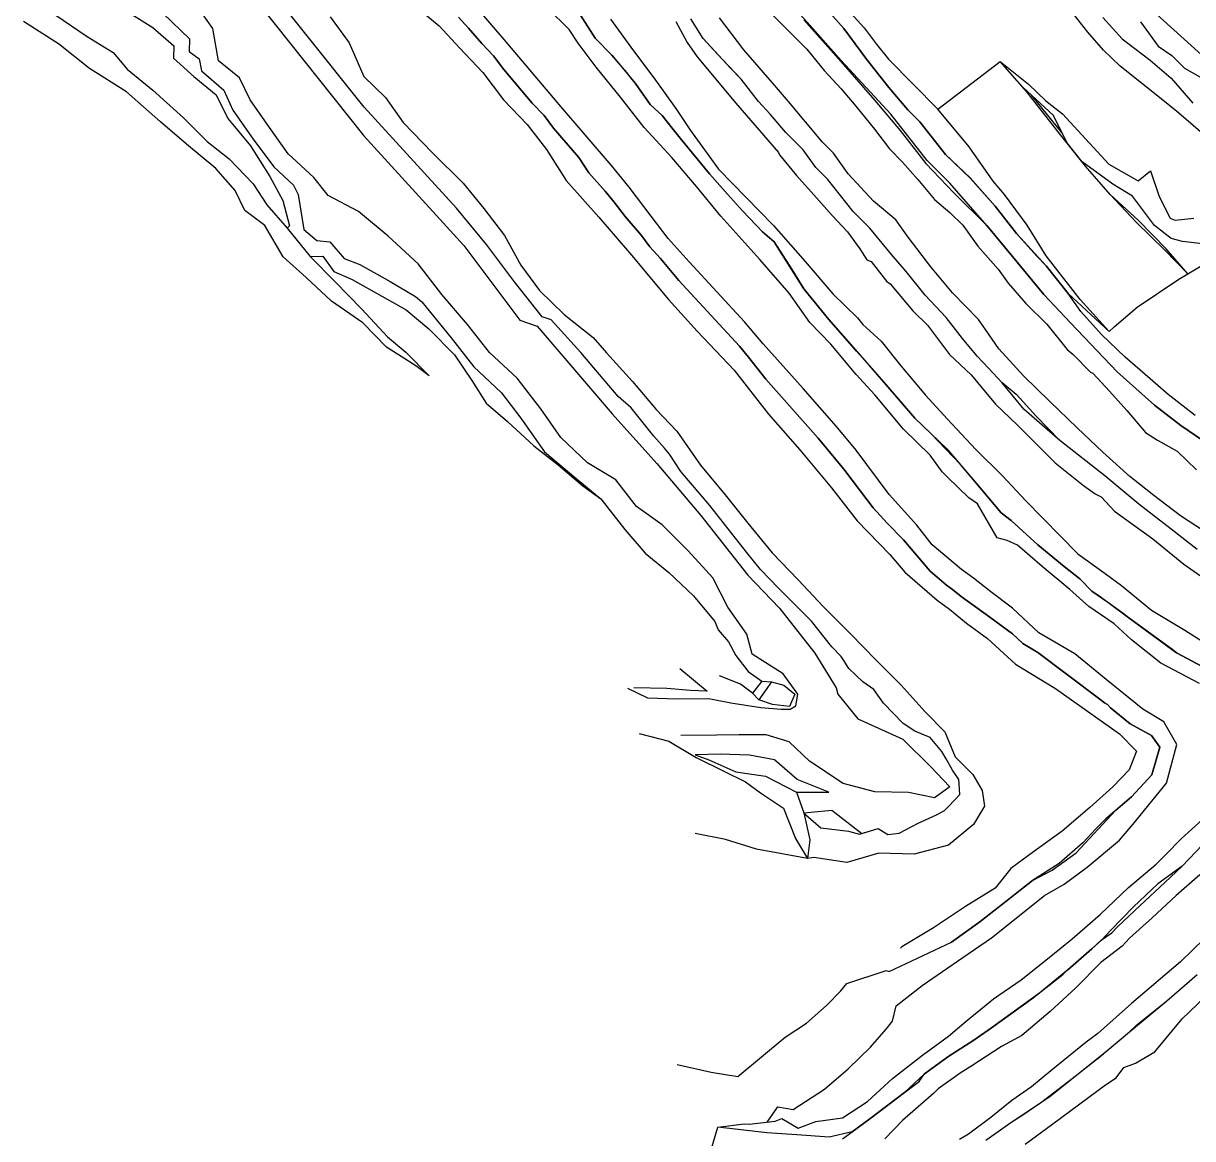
# Model space of a CAD drawing. Extents: x 102606 to 105048, y 81391 to 83586.
# Drawn here: x 102862.2 to 103200.1, y 82641.9 to 82964 of the extents above; entities that cross this region are included whole.
import ezdxf

# ---------------------------------------------------------------- set-up
doc = ezdxf.new("R2010")
doc.units = 0

msp = doc.modelspace()

# ---------------------------------------------------------------- linework, layer by layer
at = {"layer": 'BLG$400$FAKT', "color": 40}
for points in [[(103187.685584, 82968.377931, 0), (103203.571998, 82954.055149, 0)], [(103184.976, 82964.404, 0), (103190.129, 82957.447, 0), (103194.061, 82954.71, 0), (103197.699, 82951.027, 0), (103202.163, 82948.561, 0)]]:
    msp.add_polyline3d(points, dxfattribs=at)
at = {"layer": 'BLG$410$FAKT', "color": 3}
for points in [[(103203.034, 82932.056, 0), (103197.422825, 82936.866821, 0), (103195.473543, 82938.498668, 0), (103191.456, 82941.853, 0), (103184.82, 82947.142, 0), (103179.145, 82951.659, 0), (103174.286, 82956.309, 0), (103169.780674, 82961.450821, 0), (103164.462766, 82968.167593, 0)], [(103174.08564, 82965.702891, 0), (103179.646547, 82959.567278, 0), (103187.745115, 82953.335413, 0), (103193.884804, 82948.191557, 0), (103200.092264, 82940.979002, 0)]]:
    msp.add_polyline3d(points, dxfattribs=at)
at = {"layer": 'BLG$420$FAKT', "color": 5}
for points in [[(103088.445537, 82974.746865, 0), (103099.232428, 82962.563457, 0), (103105.807913, 82953.653981, 0), (103112.27103, 82945.512326, 0), (103117.802229, 82939.039132, 0), (103121.203012, 82935.599958, 0), (103128.655405, 82926.115371, 0), (103135.816877, 82919.276158, 0), (103142.990242, 82911.193631, 0), (103149.117645, 82903.297169, 0), (103155.071362, 82896.712796, 0), (103157.731986, 82894.00692, 0), (103164.062386, 82885.953101, 0), (103175.895294, 82875.031612, 0), (103175.909354, 82875.044397, 0), (103177.389, 82876.39, 0), (103184.029, 82882.029, 0), (103196.028, 82890.088, 0), (103198.702653, 82891.692225, 0), (103206.405, 82896.312, 0)], [(103098.426698, 82970.096887, 0), (103105.123536, 82962.697605, 0), (103108.621402, 82958.06376, 0), (103112.21627, 82953.710716, 0), (103126.470551, 82939.181464, 0), (103144.468, 82952.99, 0), (103152.604491, 82946.40533, 0), (103157.605144, 82941.645135, 0), (103162.443738, 82937.913271, 0), (103175.812437, 82923.337781, 0), (103184.277341, 82918.492957, 0), (103187.837355, 82921.395442, 0), (103190.353028, 82913.951969, 0), (103193.593062, 82907.773437, 0), (103195.043, 82907.151, 0), (103200.370014, 82907.738986, 0)], [(103198.702653, 82891.692225, 0), (103192.041203, 82898.507848, 0), (103183.707914, 82906.559063, 0), (103176.24172, 82914.581916, 0), (103169.120896, 82922.784246, 0), (103161.870111, 82931.826109, 0), (103152.154205, 82944.218588, 0), (103144.468, 82952.99, 0)], [(103209.235346, 82896.067956, 0), (103207.868, 82897.188, 0), (103202.944, 82900.306, 0), (103197.148, 82900.994, 0), (103193.806, 82901.824, 0), (103189.018, 82905.578, 0), (103182.657, 82914.114, 0), (103176.964, 82917.566, 0), (103168.133663, 82924.015343, 0), (103163.656928, 82929.597915, 0), (103159.889987, 82937.434882, 0), (103150.95359, 82945.588717, 0)], [(103162.270923, 82932.481442, 0), (103153.569263, 82943.202099, 0)], [(103175.909354, 82875.044397, 0), (103167.526933, 82884.26184, 0), (103157.718095, 82896.820259, 0), (103152.195248, 82905.709696, 0), (103145.656669, 82914.580145, 0), (103142.442161, 82918.466653, 0), (103135.509942, 82928.367398, 0), (103126.470551, 82939.181464, 0)], [(103198.702653, 82891.692225, 0), (103192.378939, 82898.847043, 0), (103184.309071, 82907.149077, 0), (103176.24172, 82914.581916, 0)]]:
    msp.add_polyline3d(points, dxfattribs=at)
at = {"layer": 'BLG$430$FAKT', "color": 6}
for points in [[(103210.897, 82838.127, 0), (103196.626, 82847.81, 0), (103189.017, 82853.725, 0), (103178.265, 82863.364, 0), (103164.747, 82877.479, 0), (103157.105, 82885.728, 0), (103147.995, 82896.668, 0), (103140.566, 82905.596, 0), (103129.854, 82917.804, 0), (103123.335, 82924.436, 0), (103112.817, 82937.799, 0), (103098.515222, 82953.29837, 0), (103089.495704, 82963.374288, 0), (103078.929394, 82975.175444, 0)], [(103200.757903, 82850.782158, 0), (103192.965816, 82856.844125, 0), (103187.744629, 82861.341486, 0), (103180.513227, 82867.570383, 0), (103173.759505, 82874.092716, 0), (103167.790621, 82880.78246, 0), (103164.062386, 82885.953101, 0), (103157.731986, 82894.00692, 0), (103149.117645, 82903.297169, 0), (103142.990242, 82911.193631, 0), (103135.751298, 82919.350048, 0), (103128.655405, 82926.115371, 0), (103121.203012, 82935.599958, 0), (103117.802229, 82939.039132, 0), (103112.27103, 82945.512326, 0), (103105.807913, 82953.653981, 0), (103099.232428, 82962.563457, 0), (103088.445537, 82974.746865, 0)]]:
    msp.add_polyline3d(points, dxfattribs=at)
at = {"layer": 'BLG$440$FAKT', "color": 32}
for points in [[(103075.38, 82969.7, 0), (103081.72, 82963.34, 0), (103088.6, 82956.52, 0), (103093.61, 82950.41, 0), (103098.46, 82945.05, 0), (103102.73, 82940.12, 0), (103108.13, 82933.42, 0), (103112.43, 82927.77, 0), (103116.2, 82923.88, 0), (103120.64, 82918.89, 0), (103125.51, 82913.12, 0), (103129.91, 82909.38, 0), (103133.62, 82905.68, 0), (103138.02, 82899.66, 0), (103143.89, 82893, 0), (103146.76, 82889, 0), (103151.86, 82883.1, 0), (103157.95, 82877.1, 0), (103163.81, 82869.79, 0), (103165.57, 82868.37, 0), (103170.55, 82863.27, 0), (103171.17, 82862.92, 0), (103176.03, 82857.75, 0), (103181.07, 82852.17, 0), (103186.45, 82845.87, 0), (103189.89, 82843.61, 0), (103195.62, 82840.46, 0), (103201.177, 82835.059, 0)], [(103087.688534, 82965.015014, 0), (103097.733612, 82953.786975, 0), (103108.225062, 82941.757836, 0), (103115.534029, 82933.076573, 0), (103122.933605, 82923.489383, 0), (103131.007247, 82915.074319, 0), (103140.566, 82905.596, 0), (103147.995, 82896.668, 0), (103157.105, 82885.728, 0), (103164.747, 82877.479, 0), (103178.265, 82863.364, 0), (103189.017, 82853.725, 0), (103196.626, 82847.81, 0), (103210.897, 82838.127, 0)]]:
    msp.add_polyline3d(points, dxfattribs=at)
at = {"layer": 'BLG$450$FAKT', "color": 40}
for points in [[(103205.369693, 82815.950359, 0), (103196.57312, 82821.778302, 0), (103188.827502, 82827.623426, 0), (103181.866374, 82833.159362, 0), (103174.132843, 82840.167121, 0), (103166.660563, 82847.149596, 0), (103158.670471, 82854.894502, 0), (103151.250435, 82862.067838, 0), (103144.005726, 82869.962714, 0), (103140.169955, 82875.577669, 0), (103138.166063, 82878.511046, 0), (103130.692332, 82886.136123, 0), (103124.420037, 82893.718627, 0), (103117.883737, 82902.278831, 0), (103114.324633, 82907.289257, 0), (103107.804227, 82912.691205, 0), (103100.49267, 82920.582993, 0), (103096.25998, 82926.539338, 0), (103093.141838, 82929.703858, 0), (103083.267362, 82941.393546, 0), (103079.187527, 82946.135069, 0), (103070.375827, 82956.336243, 0), (103063.343688, 82965.620457, 0)], [(103201.365, 82812.05, 0), (103193.878, 82817.854, 0), (103184.492, 82825.141, 0), (103174.649, 82833.268, 0), (103161.695, 82843.557, 0), (103154.858, 82850.562, 0), (103149.13, 82856.794, 0), (103149.101998, 82856.817404, 0), (103145.062, 82860.194, 0), (103141.098, 82864.411, 0), (103137.789, 82867.84, 0), (103133.569, 82872.973, 0), (103128.844054, 82879.002884, 0), (103122.81, 82885.513, 0), (103117.268, 82892.3, 0), (103113.027, 82897.192, 0), (103106.743, 82904.863, 0), (103101.944, 82909.697, 0), (103094.605, 82918.943, 0), (103091.135, 82922.361, 0), (103087.532, 82927.464, 0), (103082.522, 82932.481, 0), (103077.961, 82937.799, 0), (103074.618, 82941.391, 0), (103069.575, 82947.881, 0), (103066.5162, 82951.103674, 0), (103064.162, 82953.584, 0), (103061.643237, 82956.336143, 0), (103058.647, 82959.61, 0), (103055.059, 82965.305, 0)], [(103140.3143, 82641.418292, 0), (103147.830323, 82646.709625, 0), (103149.183322, 82647.603466, 0), (103149.185442, 82647.604867, 0), (103150.373891, 82648.389999, 0), (103156.525755, 82652.494902, 0), (103166.136631, 82659.907227, 0), (103174.293504, 82666.347663, 0), (103174.680228, 82666.700406, 0), (103181.793488, 82672.725743, 0), (103192.626715, 82681.652402, 0), (103201.36683, 82689.269309, 0)], [(103151.706528, 82640.276382, 0), (103159.697168, 82646.119967, 0), (103174.907661, 82657.369918, 0), (103177.913109, 82659.428849, 0), (103180.173096, 82662.40044, 0), (103183.564883, 82663.674044, 0), (103189.114026, 82666.897046, 0), (103197.057295, 82676.432926, 0), (103205.786625, 82684.829881, 0)]]:
    msp.add_polyline3d(points, dxfattribs=at)
at = {"layer": 'BLG$460$FAKT', "color": 3}
for points in [[(103050.671289, 82964.555043, 0), (103054.00038, 82958.477617, 0), (103056.912, 82954.344, 0), (103068.087, 82940.93, 0), (103080.374, 82926.702, 0), (103080.69, 82926.02, 0), (103085.61, 82920.09, 0), (103089.81, 82915.3, 0), (103095.85, 82908.48, 0), (103100.34, 82903.78, 0), (103103.922, 82898.891, 0), (103105.94, 82895.655, 0), (103107.16, 82895.18, 0), (103111.59, 82889.55, 0), (103112.686, 82888.77, 0), (103119.211, 82880.942, 0), (103123.477, 82876.783, 0), (103129.75, 82868.339, 0), (103136.091, 82862.524, 0), (103137.86, 82860.25, 0), (103143.08, 82854.05, 0), (103149.43, 82847.94, 0), (103160.304712, 82837.045484, 0), (103168.55, 82830.56, 0), (103171.87, 82828.11, 0), (103173.636959, 82827.211538, 0), (103177.515007, 82823.116869, 0), (103188.543118, 82815.134228, 0), (103197.48241, 82807.758523, 0), (103206.140054, 82801.750248, 0)], [(103201.365, 82812.05, 0), (103193.878, 82817.854, 0), (103184.492, 82825.141, 0), (103174.649, 82833.268, 0), (103161.695, 82843.557, 0), (103151.377342, 82852.482545, 0), (103145.062, 82860.194, 0), (103141.098, 82864.411, 0), (103137.789, 82867.84, 0), (103133.569, 82872.973, 0), (103128.844054, 82879.002884, 0), (103122.81, 82885.513, 0), (103117.268, 82892.3, 0), (103113.027, 82897.192, 0), (103106.743, 82904.863, 0), (103101.944, 82909.697, 0), (103094.605, 82918.943, 0), (103091.135, 82922.361, 0), (103087.532, 82927.464, 0), (103082.522, 82932.481, 0), (103077.961, 82937.799, 0), (103074.618, 82941.391, 0), (103069.575, 82947.881, 0), (103064.162, 82953.584, 0), (103058.647, 82959.61, 0), (103055.059, 82965.305, 0)], [(103210.519, 82706.511, 0), (103196.507679, 82692.892144, 0), (103182.427296, 82680.931809, 0), (103172.615993, 82672.180428, 0), (103170.689049, 82670.778567, 0), (103169.327269, 82669.706207, 0), (103159.078546, 82661.471706, 0), (103153.47792, 82656.817757, 0), (103147.803, 82652.852, 0), (103141.743, 82647.972, 0), (103135.262245, 82643.181474, 0), (103132.665538, 82641.623751, 0)], [(103140.3143, 82641.418292, 0), (103147.830323, 82646.709625, 0), (103154.97573, 82651.430143, 0), (103156.525755, 82652.494902, 0), (103158.78462, 82653.988022, 0), (103166.136631, 82659.907227, 0), (103174.680228, 82666.700406, 0), (103181.793488, 82672.725743, 0), (103183.804225, 82674.670695, 0), (103192.626715, 82681.652402, 0), (103201.36683, 82689.269309, 0)]]:
    msp.add_polyline3d(points, dxfattribs=at)
at = {"layer": 'BLG$470$FAKT', "color": 5}
for points in [[(103204.223809, 82777.49274, 0), (103195.439676, 82782.164617, 0), (103194.317586, 82783.058119, 0), (103181.596508, 82792.265985, 0), (103179.58254, 82793.820926, 0), (103173.039594, 82798.54862, 0), (103170.894449, 82800.009333, 0), (103167.45847, 82803.59814, 0), (103162.912024, 82807.074854, 0), (103155.309233, 82813.342556, 0), (103147.580581, 82820.386315, 0), (103144.74146, 82822.664912, 0), (103137.573536, 82831.119762, 0), (103132.93911, 82836.55634, 0), (103124.52147, 82845.402939, 0), (103119.792929, 82849.91666, 0), (103111.519711, 82859.578812, 0), (103106.473986, 82865.324347, 0), (103102.915558, 82869.353668, 0), (103094.8905, 82878.470637, 0), (103087.74583, 82887.323156, 0), (103079.162777, 82900.919648, 0), (103075.769147, 82903.827058, 0), (103069.944152, 82909.868413, 0), (103065.673034, 82914.621483, 0), (103060.426706, 82920.578887, 0), (103051.939484, 82930.810134, 0), (103049.608647, 82933.771082, 0), (103046.745973, 82937.407642, 0), (103043.327162, 82940.593054, 0), (103039.094512, 82946.639985, 0), (103038.074068, 82947.802647, 0), (103036.591547, 82949.833135, 0), (103032.246259, 82954.777145, 0), (103027.391988, 82959.694978, 0), (103023.138532, 82966.371785, 0)], [(103031.849779, 82965.170485, 0), (103038.519154, 82956.028163, 0), (103044.35356, 82948.231982, 0), (103050.678322, 82939.364794, 0), (103054.921556, 82933.064913, 0), (103063.086463, 82921.892413, 0), (103078.983229, 82905.609874, 0), (103088.117071, 82895.220016, 0), (103096.03761, 82885.854716, 0), (103103.218038, 82878.942702, 0), (103104.794732, 82877.013627, 0), (103110.07661, 82872.215572, 0), (103115.760259, 82865.078432, 0), (103122.893397, 82856.639227, 0), (103129.14774, 82849.802618, 0), (103137.432133, 82840.906423, 0), (103145.080676, 82833.30774, 0), (103151.727584, 82826.159664, 0), (103166.905055, 82810.820689, 0), (103174.7864, 82805.068969, 0), (103179.473449, 82801.624505, 0), (103188.161503, 82794.490176, 0), (103197.808427, 82788.720111, 0), (103204.650488, 82784.37361, 0)], [(103098.89, 82641.79, 0), (103101.675639, 82643.848337, 0), (103106.78, 82647.62, 0), (103116.806, 82655.226, 0), (103120.984803, 82658.405211, 0), (103122.579724, 82660.527708, 0), (103129.614846, 82665.659161, 0), (103136.793394, 82670.27094, 0), (103141.977747, 82673.854725, 0), (103153.587602, 82682.190474, 0), (103162.573563, 82689.274603, 0), (103163.748242, 82690.432601, 0), (103164.008638, 82690.647531, 0), (103170.957698, 82696.710536, 0), (103173.633954, 82699.138973, 0), (103176.721497, 82701.279751, 0), (103178.272824, 82702.902954, 0), (103185.009318, 82709.32853, 0), (103192.050779, 82715.806643, 0), (103197.056551, 82720.529344, 0), (103204.916209, 82728.878423, 0)], [(103202.12687, 82718.008506, 0), (103195.332459, 82712.128727, 0), (103188.322842, 82705.680682, 0), (103181.764593, 82699.798283, 0), (103179.647222, 82697.416913, 0), (103173.520168, 82692.776262, 0), (103166.328258, 82685.411909, 0), (103158.934795, 82678.590208, 0), (103150.700731, 82671.645955, 0), (103144.838609, 82668.466065, 0), (103136.296115, 82662.894871, 0), (103132.837629, 82660.810848, 0), (103126.526588, 82656.19975, 0), (103125.231895, 82655.004184, 0), (103116.21222, 82647.051066, 0), (103111.065889, 82641.819715, 0)], [(103136.793394, 82670.27094, 0), (103141.977747, 82673.854725, 0)]]:
    msp.add_polyline3d(points, dxfattribs=at)
at = {"layer": 'BLG$480$FAKT', "color": 6}
for points in [[(103201.996823, 82773.341454, 0), (103190.86, 82779.15, 0), (103182.42, 82785.9, 0), (103177.35, 82790.55, 0), (103170.08, 82795.58, 0), (103164.57, 82800.52, 0), (103156.53, 82807.11, 0), (103149.47, 82813.29, 0), (103146.49, 82814.63, 0), (103143.55, 82815.42, 0), (103137.85, 82825.19, 0), (103135.356, 82826.95, 0), (103129.198, 82832.921, 0), (103127.654924, 82834.426383, 0), (103124.173375, 82839.254064, 0), (103116.526677, 82846.822338, 0), (103108.247854, 82856.738282, 0), (103102.85, 82862.57, 0), (103095.52, 82871.37, 0), (103089.46, 82877.62, 0), (103083.43, 82886.08, 0), (103075.02, 82895.81, 0), (103063.754418, 82908.330441, 0), (103056.669226, 82916.83973, 0), (103049.601696, 82925.280912, 0), (103041.523423, 82933.94179, 0), (103034.685919, 82942.690447, 0), (103027.675242, 82951.328839, 0), (103022.457234, 82958.274144, 0), (103019.897142, 82962.268959, 0), (103013.633088, 82968.396911, 0)], [(103023.138532, 82966.371785, 0), (103027.391988, 82959.694978, 0), (103032.246259, 82954.777145, 0), (103039.094512, 82946.639985, 0), (103043.327162, 82940.593054, 0), (103046.745973, 82937.407642, 0), (103049.608647, 82933.771082, 0), (103051.939484, 82930.810134, 0), (103060.489084, 82920.50369, 0), (103065.673034, 82914.621483, 0), (103069.944152, 82909.868413, 0), (103075.769147, 82903.827058, 0), (103079.162777, 82900.919648, 0), (103084.376095, 82892.779087, 0), (103087.74583, 82887.323156, 0), (103094.8905, 82878.470637, 0), (103111.519711, 82859.578812, 0), (103119.792929, 82849.91666, 0), (103129.073325, 82841.057877, 0), (103137.573536, 82831.119762, 0), (103144.74146, 82822.664912, 0), (103147.580581, 82820.386315, 0), (103155.309233, 82813.342556, 0), (103162.912024, 82807.074854, 0), (103167.45847, 82803.59814, 0), (103170.894449, 82800.009333, 0), (103175.53472, 82796.849592, 0), (103181.596508, 82792.265985, 0), (103195.439676, 82782.164617, 0), (103204.223809, 82777.49274, 0)], [(103056.608024, 82623.995439, 0), (103062.84, 82645.15, 0), (103070.46, 82646.09, 0), (103071.86, 82646.08, 0), (103079.39, 82646.88, 0), (103081.33, 82647.69, 0), (103086.08, 82644.89, 0), (103091.14, 82646.84, 0), (103098.88, 82647.88, 0), (103106.13, 82652.59, 0), (103113.3, 82659.22, 0), (103122.01, 82666, 0), (103129.55, 82671.42, 0), (103134.61, 82675.76, 0), (103142.52, 82682.25, 0), (103150.47, 82687.72, 0), (103158.14, 82693.81, 0), (103165.26, 82699.54, 0), (103173.38, 82706.59, 0), (103181.52, 82714.44, 0), (103189.49, 82721.16, 0), (103192.31, 82723.94, 0), (103196.82, 82728.59, 0), (103202.83, 82733.95, 0)], [(103204.916209, 82728.878423, 0), (103197.056551, 82720.529344, 0), (103190.047059, 82715.491405, 0), (103182.953816, 82708.808601, 0), (103176.455708, 82702.108236, 0), (103173.707994, 82699.206157, 0), (103170.957698, 82696.710536, 0), (103164.008638, 82690.647531, 0), (103155.902691, 82683.956909, 0), (103141.977747, 82673.854725, 0), (103136.793394, 82670.27094, 0), (103129.614846, 82665.659161, 0), (103122.579724, 82660.527708, 0), (103116.806, 82655.226, 0), (103106.78, 82647.62, 0), (103101.675639, 82643.848337, 0), (103095.070461, 82642.309046, 0), (103085.678402, 82642.913438, 0), (103076.985199, 82643.506374, 0), (103062.84, 82645.15, 0)]]:
    msp.add_polyline3d(points, dxfattribs=at)
at = {"layer": 'BLG$490$FAKT', "color": 32}
for points in [[(103051.084017, 82663.312416, 0), (103060.943673, 82661.065577, 0), (103068.622744, 82659.840623, 0), (103082.345671, 82671.137666, 0), (103088.485573, 82675.21773, 0), (103094.274517, 82680.311502, 0), (103098.440117, 82684.54077, 0), (103100.108234, 82686.674655, 0), (103111.453, 82690.451, 0), (103112.4, 82690.11, 0), (103130.351146, 82698.630994, 0), (103138.516439, 82704.491788, 0), (103153.772207, 82716.422089, 0), (103159.422713, 82719.407195, 0), (103166.359204, 82724.43835, 0), (103177.884667, 82736.719211, 0), (103182.351408, 82740.59973, 0), (103188.229075, 82746.97141, 0), (103190.607968, 82754.889934, 0), (103188.197, 82758.257, 0), (103181.964338, 82761.657526, 0), (103176.294298, 82766.315442, 0), (103175.430783, 82767.238869, 0), (103174.545157, 82767.73589, 0), (103172.86021, 82769.054235, 0), (103155.361488, 82782.233597, 0), (103151.023884, 82784.839132, 0), (103147.991578, 82787.641541, 0), (103141.414033, 82792.524069, 0), (103133.132832, 82798.414072, 0), (103130.656083, 82800.425911, 0), (103128.891549, 82801.727733, 0), (103124.225545, 82805.773538, 0), (103116.483398, 82814.777787, 0), (103111.771702, 82819.676432, 0), (103107.775076, 82824.106467, 0), (103104.037478, 82828.841676, 0), (103099.25328, 82835.275887, 0), (103091.8504, 82844.211078, 0), (103076.695595, 82861.245225, 0), (103071.748653, 82867.600905, 0), (103069.080479, 82870.777241, 0), (103051.567593, 82889.699443, 0), (103046.250013, 82896.066477, 0), (103043.217338, 82899.44102, 0), (103040.780958, 82902.688542, 0), (103036.060865, 82908.206626, 0), (103032.878337, 82912.355288, 0), (103030.294429, 82915.498622, 0), (103025.56064, 82920.794503, 0), (103022.699548, 82925.234589, 0), (103015.386056, 82933.751157, 0), (103012.631607, 82937.360435, 0), (103009.207292, 82940.929721, 0), (103001.04172, 82950.631667, 0), (102998.027323, 82954.610871, 0), (102994.682992, 82958.155162, 0), (102990.812932, 82962.6333, 0), (102987.889124, 82965.824531, 0)], [(103077.088375, 82646.635471, 0), (103080.21171, 82650.998836, 0), (103084.60405, 82650.251615, 0), (103093.631056, 82656.153556, 0), (103100.472378, 82662.057561, 0), (103106.92782, 82668.261764, 0), (103111.47909, 82673.485635, 0), (103113.348481, 82675.751594, 0), (103114.4263, 82680.186464, 0), (103121.866117, 82686.040534, 0), (103133.661563, 82694.159826, 0), (103141.96261, 82699.829224, 0), (103157.265145, 82712.047389, 0), (103162.911247, 82715.373445, 0), (103169.607215, 82720.284432, 0), (103178.914172, 82728.035268, 0), (103183.229796, 82733.189994, 0), (103186.139638, 82736.696871, 0), (103192.510843, 82744.528543, 0), (103195.535536, 82755.709353, 0), (103191.768672, 82762.293158, 0), (103185.701305, 82765.860839, 0), (103175.038342, 82774.483468, 0), (103166.014153, 82781.927184, 0), (103155.63387, 82787.927847, 0), (103147.990926, 82795.053702, 0), (103141.708179, 82799.760903, 0), (103136.703255, 82803.748561, 0), (103133.298976, 82806.219137, 0), (103124.745698, 82813.33546, 0), (103120.391599, 82819.015219, 0), (103112.399947, 82827.873517, 0), (103102.833466, 82840.739365, 0), (103097.147916, 82847.59441, 0), (103087.546182, 82858.486377, 0), (103075.933044, 82871.412255, 0), (103070.597764, 82877.763656, 0), (103054.561825, 82895.117538, 0), (103048.497689, 82901.865275, 0), (103043.625903, 82908.35902, 0), (103037.262119, 82916.654685, 0), (103032.095337, 82922.940096, 0), (103017.471277, 82939.969826, 0), (103001.143399, 82959.369839, 0), (102993.404827, 82968.324324, 0)]]:
    msp.add_polyline3d(points, dxfattribs=at)
at = {"layer": 'BLG$500$FAKT', "color": 40}
for points in [[(102971.2321, 82972.541109, 0), (102982.371214, 82963.323738, 0), (102988.22, 82956.94, 0), (102994.91, 82949.85, 0), (103000.94, 82941.89, 0), (103007.79, 82934.75, 0), (103013.3, 82927.53, 0), (103019.023329, 82918.648051, 0), (103028.4928, 82908.054171, 0), (103037.934876, 82897.015796, 0), (103048.572164, 82884.279181, 0), (103056.867205, 82875.121057, 0), (103067.562587, 82863.788031, 0), (103077.45845, 82851.074128, 0), (103086.550763, 82840.826393, 0), (103095.671663, 82829.810223, 0), (103103.148356, 82820.33791, 0), (103112.573632, 82810.538659, 0), (103116.925537, 82805.517185, 0), (103126.259412, 82797.423956, 0), (103129.789186, 82794.819791, 0), (103134.743676, 82790.795309, 0), (103140.756865, 82786.330538, 0), (103148.836218, 82778.863726, 0), (103160.393443, 82771.921472, 0), (103178.904346, 82758.807253, 0), (103183.791353, 82753.764981, 0), (103181.72, 82748.376, 0), (103176.96, 82743.473, 0), (103170.329, 82737.508, 0), (103162.333, 82730.645, 0), (103154.062, 82724.721, 0), (103147.477, 82719.875, 0), (103143, 82714.232, 0), (103134.453, 82708.953, 0), (103125.181, 82702.76, 0), (103116.052, 82697.293, 0), (103115.597064, 82696.859368, 0)], [(102987.889124, 82965.824531, 0), (102990.812932, 82962.6333, 0), (102994.682992, 82958.155162, 0), (102998.027323, 82954.610871, 0), (103001.04172, 82950.631667, 0), (103009.207292, 82940.929721, 0), (103012.631607, 82937.360435, 0), (103015.386056, 82933.751157, 0), (103022.699548, 82925.234589, 0), (103025.56064, 82920.794503, 0), (103030.294429, 82915.498622, 0), (103032.878337, 82912.355288, 0), (103036.060865, 82908.206626, 0), (103040.780958, 82902.688542, 0), (103043.217338, 82899.44102, 0), (103046.250013, 82896.066477, 0), (103051.567593, 82889.699443, 0), (103069.080479, 82870.777241, 0), (103071.748653, 82867.600905, 0), (103076.695595, 82861.245225, 0), (103091.8504, 82844.211078, 0), (103099.25328, 82835.275887, 0), (103104.037478, 82828.841676, 0), (103107.775076, 82824.106467, 0), (103111.771702, 82819.676432, 0), (103116.483398, 82814.777787, 0), (103124.225545, 82805.773538, 0), (103128.891549, 82801.727733, 0), (103130.656083, 82800.425911, 0), (103133.132832, 82798.414072, 0), (103141.414033, 82792.524069, 0), (103147.991578, 82787.641541, 0), (103151.023884, 82784.839132, 0), (103155.361488, 82782.233597, 0), (103172.86021, 82769.054235, 0), (103174.545157, 82767.73589, 0), (103175.430783, 82767.238869, 0), (103176.294298, 82766.315442, 0), (103181.964338, 82761.657526, 0), (103188.197, 82758.257, 0), (103190.607968, 82754.889934, 0), (103188.229075, 82746.97141, 0), (103182.351408, 82740.59973, 0), (103174.911296, 82734.136071, 0), (103172.145455, 82731.438762, 0), (103168.370749, 82727.267043, 0), (103161.47628, 82721.312908, 0), (103153.772207, 82716.422089, 0), (103146.431542, 82710.68155, 0), (103138.516439, 82704.491788, 0), (103130.351146, 82698.630994, 0)]]:
    msp.add_polyline3d(points, dxfattribs=at)
at = {"layer": 'BLG$510$FAKT', "color": 3}
for points in [[(103087.667, 82735.924, 0), (103088.275034, 82735.420293, 0), (103092.664059, 82731.614166, 0), (103100.590442, 82730.640279, 0), (103103.811557, 82729.76906, 0), (103109.157628, 82731.405674, 0), (103111.949001, 82729.669151, 0), (103115.27721, 82730.050089, 0), (103120.787032, 82732.933139, 0), (103126.034919, 82735.382916, 0), (103128.386173, 82736.613765, 0), (103129.636258, 82737.843406, 0), (103132.762749, 82741.233348, 0), (103132.558014, 82744.342467, 0), (103132.529747, 82745.635605, 0), (103130.700315, 82748.276412, 0), (103128.801506, 82751.582974, 0), (103127.543087, 82753.635957, 0), (103124.171016, 82757.750338, 0), (103119.76887, 82759.532762, 0), (103116.434626, 82761.723087, 0), (103110.742157, 82767.642542, 0), (103107.9707, 82771.581271, 0), (103104.773026, 82773.790084, 0), (103100.746398, 82777.632287, 0), (103099.022955, 82780.288108, 0), (103098.536244, 82781.146995, 0), (103095.798659, 82783.922595, 0), (103089.962513, 82791.291942, 0), (103080.433122, 82800.771519, 0), (103075.227616, 82806.20702, 0), (103071.124716, 82811.218998, 0), (103060.57334, 82824.701591, 0), (103052.175823, 82834.578155, 0), (103048.928025, 82839.523549, 0), (103047.438635, 82841.306596, 0), (103044.314989, 82844.724419, 0), (103037.770819, 82852.946566, 0), (103034.061679, 82856.249202, 0), (103023.225482, 82868.898362, 0), (103014.65152, 82878.376008, 0), (103012.120391, 82879.259141, 0), (103004.071587, 82889.337483, 0), (102996.023197, 82900.085333, 0), (102987.293134, 82910.587766, 0), (102960.611289, 82939.83038, 0), (102926.939988, 82982.031856, 0)], [(102950.79765, 82965.921579, 0), (102956.32001, 82958.383611, 0), (102960.552151, 82948.64422, 0), (102966.773414, 82942.554435, 0), (102971.956228, 82935.359741, 0), (102980.385795, 82926.59982, 0), (102989.221626, 82917.819742, 0), (102995.244279, 82910.561495, 0), (103001.230688, 82902.722572, 0), (103005.972135, 82894.143049, 0), (103011.28019, 82886.843448, 0), (103018.454573, 82879.926314, 0), (103026.813157, 82873.284172, 0), (103030.646354, 82868.882948, 0), (103038.153585, 82860.591425, 0), (103045.042126, 82852.463987, 0), (103050.990112, 82846.174814, 0), (103057.818489, 82836.368049, 0), (103064.980231, 82827.789433, 0), (103071.552754, 82819.669434, 0), (103078.552342, 82811.047206, 0), (103086.042694, 82803.297562, 0), (103093.362884, 82795.494897, 0), (103101.17749, 82787.633227, 0), (103108.486175, 82780.149479, 0), (103115.792774, 82772.873789, 0), (103122.742697, 82765.159314, 0), (103128.429446, 82759.403956, 0), (103131.429098, 82752.10388, 0), (103136.564038, 82747.025188, 0), (103139.271695, 82742.434389, 0), (103139.950386, 82737.897651, 0), (103136.710612, 82732.546793, 0), (103129.491952, 82726.644583, 0), (103119.576609, 82723.995895, 0), (103109.343474, 82724.310103, 0), (103100.130668, 82721.616338, 0), (103090.573697, 82723.044526, 0), (103088.77, 82722.733, 0), (103074.067, 82725.512, 0), (103065.055, 82728.284, 0), (103056.293, 82730.036, 0)], [(103081.781942, 82737.284628, 0), (103085.343, 82728.596, 0), (103088.77, 82722.733, 0)], [(103087.667, 82735.924, 0), (103089.421, 82728.164, 0), (103088.77, 82722.733, 0)]]:
    msp.add_polyline3d(points, dxfattribs=at)
at = {"layer": 'BLG$520$FAKT', "color": 5}
for points in [[(103104.458074, 82729.966981, 0), (103109.157628, 82731.405674, 0), (103111.949001, 82729.669151, 0), (103115.27721, 82730.050089, 0), (103120.787032, 82732.933139, 0), (103126.034919, 82735.382916, 0), (103128.386173, 82736.613765, 0), (103129.636258, 82737.843406, 0), (103132.762749, 82741.233348, 0), (103132.558014, 82744.342467, 0), (103132.529747, 82745.635605, 0), (103130.700315, 82748.276412, 0), (103128.801506, 82751.582974, 0), (103127.543087, 82753.635957, 0), (103124.171016, 82757.750338, 0), (103119.76887, 82759.532762, 0), (103116.434626, 82761.723087, 0), (103110.742157, 82767.642542, 0), (103107.9707, 82771.581271, 0), (103104.773026, 82773.790084, 0), (103100.746398, 82777.632287, 0), (103099.022955, 82780.288108, 0), (103098.536244, 82781.146995, 0), (103095.798659, 82783.922595, 0), (103089.962513, 82791.291942, 0), (103080.433122, 82800.771519, 0), (103075.227616, 82806.20702, 0), (103071.124716, 82811.218998, 0), (103060.57334, 82824.701591, 0), (103052.175823, 82834.578155, 0), (103048.928025, 82839.523549, 0), (103047.438635, 82841.306596, 0), (103044.314989, 82844.724419, 0), (103037.770819, 82852.946566, 0), (103034.061679, 82856.249202, 0), (103023.225482, 82868.898362, 0), (103014.65152, 82878.376008, 0), (103012.120391, 82879.259141, 0), (103004.071587, 82889.337483, 0), (102996.023197, 82900.085333, 0), (102987.293134, 82910.587766, 0), (102960.611289, 82939.83038, 0), (102926.939988, 82982.031856, 0)], [(102930.4, 82969.4, 0), (102960.6, 82931.5, 0), (102989.5, 82899.8, 0), (103005.6, 82878.3, 0), (103010.66327, 82876.533382, 0), (103032.34, 82851.23, 0), (103045.2, 82836.84, 0), (103057.9, 82821.89, 0), (103071.48, 82804.61, 0), (103080.652225, 82795.075228, 0), (103090.837688, 82782.107457, 0), (103097.082634, 82772.033302, 0), (103097.541, 82770.259, 0), (103103.311, 82763.07, 0), (103108.256, 82760.948, 0), (103116.308, 82757.258, 0), (103124.327, 82749.34, 0), (103129.856, 82743.43, 0), (103125.496, 82740.275, 0), (103117.931, 82741.839, 0), (103108.227, 82742.061, 0), (103099.039, 82744.39, 0), (103089.335, 82750.889, 0), (103083.446361, 82756.481397, 0), (103076.790451, 82758.535424, 0), (103069.050825, 82758.457189, 0), (103062.455294, 82758.37512, 0), (103052.16626, 82758.309062, 0)], [(103040.086, 82758.849, 0), (103048.706043, 82756.623543, 0), (103056.567459, 82751.959838, 0), (103064.57885, 82748.039623, 0), (103070.842558, 82744.91032, 0), (103075.154375, 82741.716537, 0), (103081.781942, 82737.284628, 0)], [(103094.976, 82741.978, 0), (103085.815, 82745.611, 0), (103079.181, 82751.254, 0), (103072.018, 82752.578, 0), (103063.523, 82752.89, 0), (103056.318, 82752.698, 0)], [(103056.318, 82752.698, 0), (103060.233, 82751.306, 0), (103068.047, 82747.77, 0), (103076.647, 82746.587, 0), (103085.538, 82741.888, 0), (103087.667, 82735.924, 0)], [(103085.538, 82741.888, 0), (103094.976, 82741.978, 0)], [(103087.667, 82735.924, 0), (103095.826728, 82736.689471, 0), (103104.458074, 82729.966981, 0)]]:
    msp.add_polyline3d(points, dxfattribs=at)
at = {"layer": 'BLG$530$FAKT', "color": 6}
for points in [[(103036.717177, 82771.967584, 0), (103042.528893, 82769.214415, 0), (103051.096145, 82768.893336, 0), (103060.255037, 82769.002708, 0), (103066.592023, 82767.784096, 0), (103075.311497, 82766.366698, 0), (103081.120509, 82765.870006, 0), (103083.756456, 82765.903434, 0), (103085.422719, 82766.887389, 0), (103085.974071, 82770.267297, 0), (103081.706169, 82776.071501, 0), (103072.756328, 82781.812695, 0), (103071.187954, 82787.60386, 0), (103065.768839, 82795.326909, 0), (103061.409359, 82803.815278, 0), (103054.244998, 82811.609946, 0), (103046.801078, 82819.142531, 0), (103039.360138, 82824.402802, 0), (103033.347607, 82832.142718, 0), (103025.166051, 82837.098273, 0), (103017.483453, 82844.335563, 0), (103011.68339, 82852.684537, 0), (103004.900705, 82861.479754, 0), (102996.851511, 82868.936228, 0), (102990.540371, 82877.004722, 0), (102983.137653, 82885.711742, 0), (102976.289422, 82894.530923, 0), (102967.565848, 82902.581784, 0), (102959.037381, 82909.655585, 0), (102950.285717, 82914.309385, 0), (102946.142991, 82919.526419, 0), (102938.735221, 82926.317961, 0), (102933.302123, 82933.878693, 0), (102927.713207, 82941.876467, 0), (102924.610435, 82948.277208, 0), (102918.594923, 82953.197306, 0), (102916.922675, 82962.477669, 0), (102910.399755, 82971.871867, 0)], [(102902.53836, 82966.883263, 0), (102910.212822, 82959.552893, 0), (102910.117913, 82955.875515, 0), (102912.925988, 82953.724168, 0), (102913.616662, 82950.268698, 0), (102920.06958, 82944.69221, 0), (102922.705354, 82938.937902, 0), (102928.56072, 82930.518672, 0), (102934.542782, 82922.596669, 0), (102940.22369, 82917.275586, 0), (102941.617744, 82914.569329, 0), (102943.218073, 82904.456752, 0), (102946.946047, 82901.331554, 0), (102950.702023, 82900.916036, 0), (102954.892217, 82896.128931, 0), (102959.376899, 82894.398388, 0), (102968.133831, 82889.444487, 0), (102975.469739, 82885.104981, 0), (102977.353956, 82883.547644, 0), (102978.607086, 82882.029776, 0), (102985.833163, 82873.165372, 0), (102992.356534, 82864.801329, 0), (102996.93619, 82860.459366, 0), (103000.296485, 82857.273477, 0), (103005.898886, 82849.934723, 0), (103006.626472, 82848.981637, 0), (103012.741462, 82840.249787, 0), (103021.777372, 82832.621601, 0), (103029.05, 82826.65, 0), (103036.021, 82817.809, 0), (103041.832, 82811.013, 0), (103048.697, 82805.405, 0), (103055.811, 82798.686, 0), (103061.953, 82791.232, 0), (103062.968, 82788.776, 0), (103065.943, 82785.4, 0), (103068.026, 82781.452, 0), (103071.633, 82776.801, 0), (103075.565, 82773.963, 0), (103072.898, 82770.489, 0), (103069.446, 82773.141, 0), (103063.35, 82775.559, 0)], [(103051.895, 82777.651, 0), (103059.78, 82771.077, 0)], [(103075.565, 82773.963, 0), (103078.359, 82773.765, 0), (103081.878, 82772.852, 0), (103085.144, 82770.273, 0), (103083.54, 82766.68, 0), (103078.667, 82767.239, 0), (103074.672, 82768.576, 0), (103072.898, 82770.489, 0)], [(103078.359, 82773.765, 0), (103074.672, 82768.576, 0)], [(103059.78, 82771.077, 0), (103054.971, 82771.346, 0), (103048.088, 82771.925, 0), (103038.582, 82772.05, 0)]]:
    msp.add_polyline3d(points, dxfattribs=at)
at = {"layer": 'BLG$540$FAKT', "color": 32}
for points in [[(102889.87, 82968.884, 0), (102899.539, 82962.801, 0), (102905.688, 82957.561, 0), (102905.558, 82953.918, 0), (102911.458, 82948.7, 0), (102917.909, 82943.386, 0), (102921.24, 82936.526, 0), (102927.852, 82928.658, 0), (102933.375, 82919.79, 0), (102937.159, 82912.79, 0), (102939.119, 82905.534, 0), (102938.367239, 82904.874564, 0), (102945.024, 82896.624, 0), (102948.664, 82896.714, 0), (102951.915, 82892.374, 0), (102957.211, 82890.054, 0), (102965.761, 82885.248, 0), (102972.799, 82881.245, 0), (102979.369295, 82875.784579, 0), (102986.800606, 82868.281223, 0), (102991.807, 82860.829, 0), (102995.926, 82854.329, 0), (103002.117, 82848.989, 0), (103009.717751, 82842.015414, 0), (103016.715828, 82836.444202, 0), (103023.83, 82830.437, 0), (103029.05, 82826.65, 0)], [(102902.53836, 82966.883263, 0), (102910.212822, 82959.552893, 0), (102910.117913, 82955.875515, 0), (102912.925988, 82953.724168, 0), (102913.616662, 82950.268698, 0), (102920.06958, 82944.69221, 0), (102922.705354, 82938.937902, 0), (102928.56072, 82930.518672, 0), (102934.542782, 82922.596669, 0), (102940.22369, 82917.275586, 0), (102941.617744, 82914.569329, 0), (102943.218073, 82904.456752, 0), (102946.946047, 82901.331554, 0), (102950.702023, 82900.916036, 0), (102954.892217, 82896.128931, 0), (102959.376899, 82894.398388, 0), (102968.133831, 82889.444487, 0), (102975.469739, 82885.104981, 0), (102977.353956, 82883.547644, 0), (102978.607086, 82882.029776, 0), (102985.833163, 82873.165372, 0), (102992.356534, 82864.801329, 0), (102996.93619, 82860.459366, 0), (103000.296485, 82857.273477, 0), (103005.898886, 82849.934723, 0), (103006.626472, 82848.981637, 0), (103012.741462, 82840.249787, 0), (103021.777372, 82832.621601, 0), (103029.05, 82826.65, 0)]]:
    msp.add_polyline3d(points, dxfattribs=at)
at = {"layer": 'BLG$550$FAKT', "color": 40}
for points in [[(102871.219662, 82966.57881, 0), (102880.64221, 82960.17717, 0), (102888.075734, 82955.565942, 0), (102892.176191, 82950.811432, 0), (102899.578342, 82944.743781, 0), (102908.416423, 82936.712512, 0), (102915.285603, 82929.903544, 0), (102921.663335, 82924.854672, 0), (102928.585749, 82917.625296, 0), (102932.504824, 82911.557758, 0), (102938.367239, 82904.874564, 0), (102945.024, 82896.624, 0), (102952.291, 82889.386, 0), (102959.981, 82881.427, 0), (102967.41, 82873.427, 0), (102972.66, 82869.033, 0), (102979.431, 82862.234, 0)], [(102979.431, 82862.234, 0), (102975.584, 82865.073, 0), (102967.096, 82870.455, 0), (102960.221, 82877.475, 0), (102951.222, 82883.777, 0), (102943.876, 82890.564, 0), (102937.249, 82896.527, 0), (102931.989, 82905.614, 0), (102926.132, 82909.906, 0), (102923.394, 82915.731, 0), (102917.747, 82922.111, 0), (102909.263, 82929.073, 0), (102901.814, 82935.579, 0), (102892.01, 82944.206, 0), (102881.236, 82950.987, 0), (102872.295, 82958.081, 0), (102862.175, 82964.583, 0)]]:
    msp.add_polyline3d(points, dxfattribs=at)

doc.saveas('drawing.dxf')
